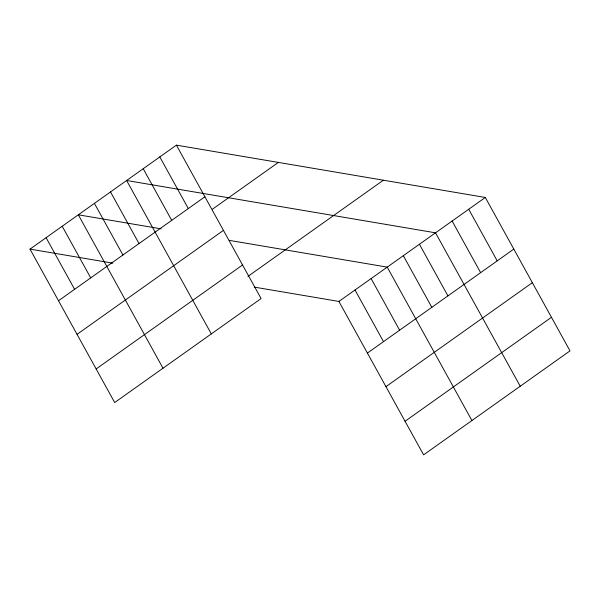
<?xml version="1.0" encoding="UTF-8"?>
<svg xmlns="http://www.w3.org/2000/svg" width="600" height="600" viewBox="0 0 600 600"><rect width="100%" height="100%" fill="white"/><g stroke="black" fill="none" stroke-linecap="round" stroke-linejoin="round"><path stroke-width="0.9" d="M176.4 145.148L261.09 298.56L114.69 402.533L30 249.12L176.4 145.148L485.31 197.468L570 350.88L423.6 454.853L338.91 301.44L254.265 287.108M58.5 300.75L204.9 196.778M212.46 209.197L278.34 162.413M77.04 334.343L223.447 230.362M96.15 368.947L242.55 264.975M247.95 276.375L383.37 180.203M338.91 301.44L485.31 197.468M367.41 353.07L513.81 249.09M385.95 386.655L532.357 282.683M405.053 421.268L551.46 317.288M161.137 228.84L78.315 214.808L163.005 368.228M229.267 240.375L387.225 267.127L471.908 420.54M30 249.12L112.823 263.153M468.72 209.25L497.22 260.88M452.13 221.032L480.63 272.663M520.222 386.228L435.533 232.815L126.623 180.495L211.312 333.915M419.43 244.252L447.93 295.882M403.327 255.69L431.827 307.32M371.115 278.565L399.615 330.195M355.013 290.002L383.513 341.632M159.81 156.93L188.31 208.56M143.22 168.712L171.72 220.343M110.52 191.933L139.02 243.562M94.418 203.37L122.917 255M62.205 226.245L90.713 277.875M46.102 237.683L74.602 289.312"/></g></svg>
